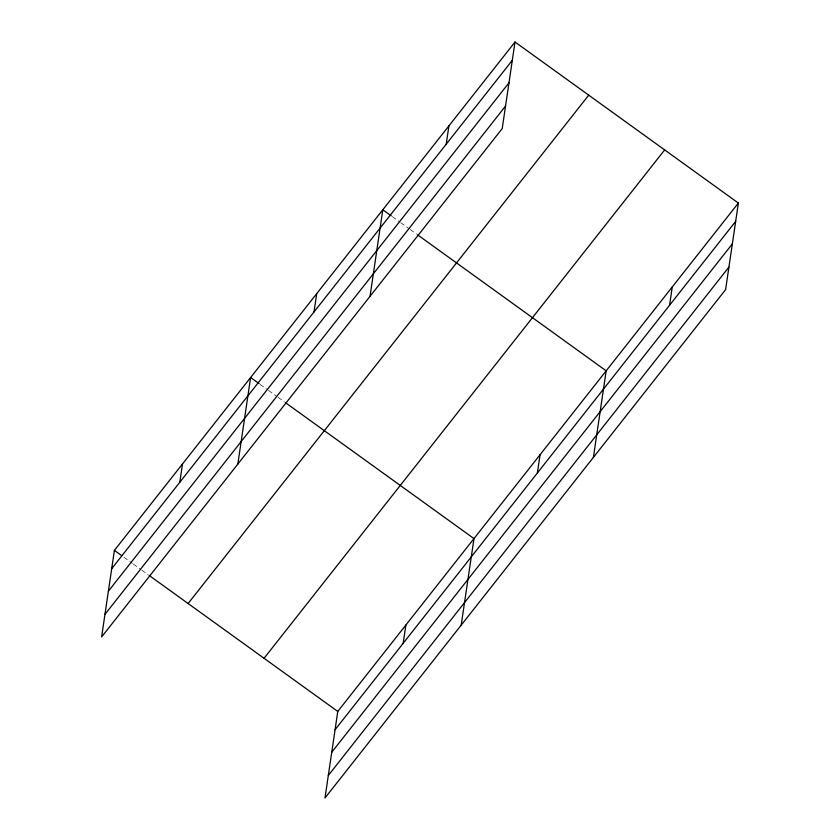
<?xml version="1.0" encoding="UTF-8"?>
<svg xmlns="http://www.w3.org/2000/svg" width="840" height="840" viewBox="0 0 840 840"><rect width="100%" height="100%" fill="white"/><g stroke="black" fill="none" stroke-linecap="round" stroke-linejoin="round"><path stroke-width="0.63" stroke-dasharray="4.2 3.15" d="M392.291 216.594L399.661 221.907M400.712 222.673L409.143 228.743M410.193 229.509L416.514 234.055M260.096 384.363L267.466 389.676M268.517 390.432L276.938 396.512M277.988 397.268L284.308 401.825M123.889 557.203L132.311 563.283M133.361 564.039L140.732 569.352M141.781 570.119L148.103 574.665"/><path stroke-width="1.26" d="M515.014 42L114.408 550.368L101.63 636.941L502.226 128.562L515.014 42L738.371 203.059L725.592 289.632L324.986 798L337.774 711.438L738.371 203.059M179.812 482.244L182.511 463.953M237.835 464.09L250.614 377.528L259.035 383.596M314.013 311.945L316.712 293.643M370.031 296.331L382.809 209.759L391.241 215.838M446.208 144.175L448.917 125.885M403.169 643.314L405.878 625.013M461.192 625.149L473.981 538.587L285.358 402.581M537.369 473.004L540.078 454.713M593.397 457.391L606.175 370.829L417.564 234.822M669.575 305.245L672.273 286.944M111.71 568.67L512.316 60.302M108.381 591.192L508.988 82.824M104.948 614.408L505.554 106.04M188.118 603.519L588.725 95.151M264.065 658.287L664.661 149.909M335.066 729.729L735.672 221.361M331.737 752.262L732.344 243.884M328.314 775.467L728.921 267.099M114.408 550.368L121.779 555.692M149.153 575.432L337.774 711.438"/></g></svg>
